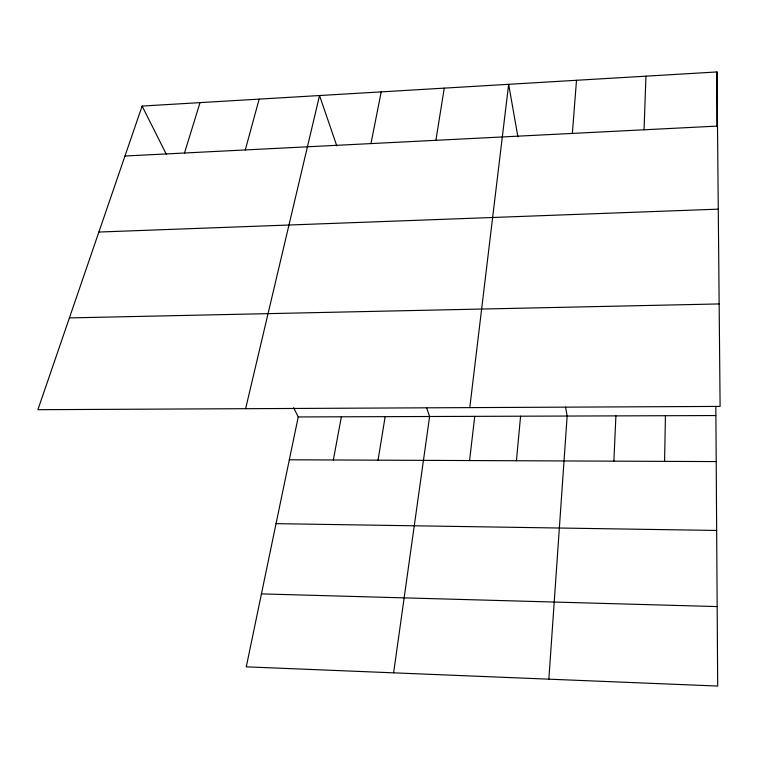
<?xml version="1.0" encoding="UTF-8"?>
<svg xmlns="http://www.w3.org/2000/svg" width="758" height="758" viewBox="0 0 758 758"><rect width="100%" height="100%" fill="white"/><g stroke="black" fill="none" stroke-linecap="round" stroke-linejoin="round"><path stroke-width="1.14" d="M293.602 407.719L298.235 416.938L246.274 666.832L717.693 686.056L715.836 406.364M716.812 126.624L717.002 71.944L142.116 106.063L37.9 409.69L720.1 406.411L717.002 71.944M664.577 461.366L665.439 415.725M644.063 129.798L645.939 76.16M613.876 461.148L615.894 415.886M548.849 679.168L567.145 416.047L565.572 407.084M572.356 133.417L576.506 80.282M516.416 460.741L520.585 416.208M469.562 460.542L474.745 416.36M469.78 407.615L508.646 84.309L517.894 136.743M393.62 672.839L429.606 416.502L426.602 407.757M435.897 140.306L444.245 88.127M378.043 460.163L385.149 416.654M333.34 459.973L341.365 416.796M370.956 143.594L381.217 91.87M245.62 408.685L319.535 95.527L336.798 145.877M245.289 149.942L259.151 99.118M184.488 153.012L200.027 102.624M124.966 156.015L717.504 126.084M98.872 232.043L718.271 209.151M69.395 317.915L719.153 303.939M298.235 416.938L715.798 415.555M289.329 459.793L716.12 461.584M276.045 523.655L716.604 530.448M261.444 593.893L717.144 606.58M142.116 106.063L166.39 154.386"/></g></svg>
